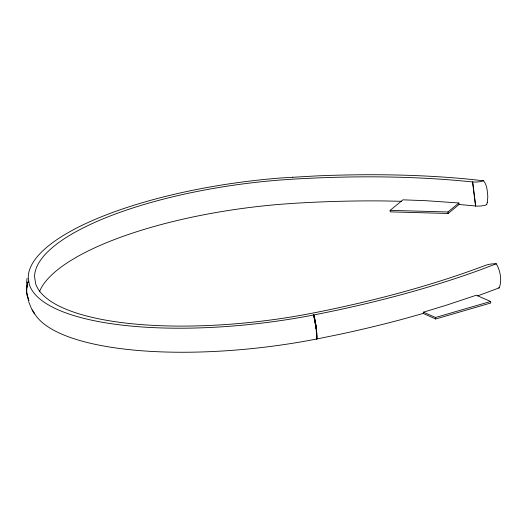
<?xml version="1.0" encoding="UTF-8"?>
<svg xmlns="http://www.w3.org/2000/svg" width="527" height="527" viewBox="0 0 527 527"><rect width="100%" height="100%" fill="white"/><g stroke="black" fill="none" stroke-linecap="round" stroke-linejoin="round"><path stroke-width="0.79" d="M26.6 289.507L26.613 290.377L26.732 287.228L26.745 292.735M26.613 289.6L26.627 288.763M26.64 288.829L26.824 286.497L26.673 288.005L26.732 287.228M316.918 338.966C316.865 331.015 316.002 322.089 313.618 314.988A229.416 71.277 -7.1 0 1 29.347 284.633L28.234 277.354A229.416 71.277 -7.1 0 1 281.003 177.968L315.614 175.959A452.489 140.577 -7.1 0 1 466.606 178.969L483.588 180.774C486.829 184.707 487.238 190.135 487.692 195.016A27.226 16.087 -83.3 0 1 487.771 197.309L487.277 202.52M423.207 313.42L423.458 312.162L445.625 305.436L476.329 295.219L490.604 301.49L490.795 302.992L435.671 318.98L423.207 313.42L404.479 318.69A452.528 140.59 -7.1 0 1 339.204 334.421L316.608 339.019L316.944 336.239L316.411 329.382L314.744 318.578L313.618 314.988L316.226 327.82L316.608 339.019L305.304 341.134A229.416 71.277 -7.1 0 1 34.215 312.939M316.009 328.644L313.769 314.955L316.128 327.03L316.767 338.999L316.319 328.611M26.488 283.539L27.061 278.263M26.824 286.497L26.752 287.327L27.595 283.091L26.831 286.523L27.397 283.73L27.081 285.173M26.837 286.596L26.943 285.812M26.949 285.878L27.068 285.081M27.233 284.501L27.404 283.776M27.411 283.842L27.595 283.091M28.293 281.405L27.602 283.21L28.498 281.082M486.796 204.292L485.848 205.049A9.558 2.971 -7.1 0 1 475.697 205.991L459.076 204.483L448.115 213.475L390.296 211.867L390.105 210.365L402.957 199.825L425.902 200.701L458.892 202.981L459.076 204.483M477.567 295.904L499.3 287.834C502.106 280.094 500.373 270.799 496.302 263.79L495.525 263.757A9.558 2.971 -7.1 0 0 485.479 265.384L476.56 268.658A445.875 138.522 -7.1 0 1 312.162 313.209L301.029 315.284A223.053 69.3 -7.1 0 1 35.645 283.73L34.558 276.655A223.053 69.3 -7.1 0 1 280.311 180.023L291.642 179.239A445.875 138.522 -7.1 0 1 463.128 181.031L472.699 181.947A9.558 2.971 -7.1 0 0 482.851 181.005L483.588 180.774M390.105 210.365L447.924 211.973L458.892 202.981M496.302 263.79L480.519 269.771A452.469 140.571 -7.1 0 1 313.921 314.929M423.458 312.162L435.486 317.478L490.604 301.49M401.534 201.294L383.821 200.945A445.559 138.423 -7.1 0 0 294.639 203.284L283.302 204.068A223.053 69.3 -7.1 0 0 39.439 291.741M498.522 287.801L499.3 287.834M28.662 301.701L31.495 308.703L34.262 313.374M34.604 313.927L32.134 309.896M28.53 300.173L28.807 300.785L26.805 293.407L28.833 300.904M28.017 298.776L28.26 299.435M292.584 177.434L292.814 177.151M26.719 292.623L26.831 293.526L26.732 292.669M27.397 296.629L27.055 294.968M472.699 181.947L475.697 205.991M472.548 182.026L475.545 206.07M447.924 211.973L448.115 213.475M435.486 317.478L435.671 318.98M26.6 290.278L26.64 291.161M487.238 202.513A14.196 10.698 -75 0 1 486.757 204.278"/></g></svg>
